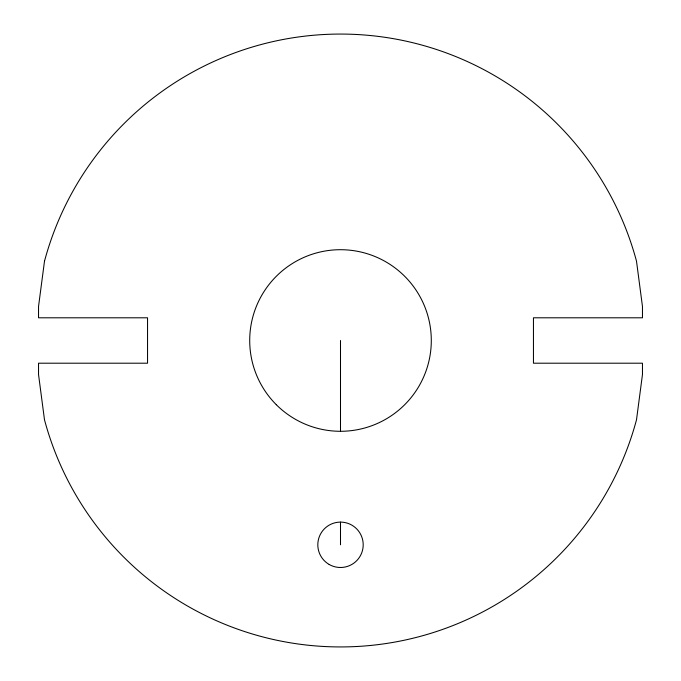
<?xml version="1.0" encoding="UTF-8"?>
<svg xmlns="http://www.w3.org/2000/svg" width="681" height="681" viewBox="0 0 681 681"><rect width="100%" height="100%" fill="white"/><g stroke="black" fill="none" stroke-linecap="round" stroke-linejoin="round"><path stroke-width="1.02" d="M340.5 340.5L340.5 431.303M340.5 522.097L340.5 544.8M44.495 261.189L38.536 306.45L38.536 317.797L147.547 317.797L147.547 363.203L38.536 363.203L38.536 374.55L44.495 419.811A306.45 306.45 0 0 0 636.505 419.811L642.464 374.55L642.464 363.203L533.453 363.203L533.453 317.797L642.464 317.797L642.464 306.45L636.505 261.189A306.45 306.45 0 0 0 44.495 261.189M276.299 404.701A90.803 90.803 0 0 0 428.204 364.003A90.803 90.803 0 0 0 316.997 252.796A90.803 90.803 0 0 0 276.299 404.701M329.153 564.455A22.703 22.703 0 0 0 363.203 544.8A22.703 22.703 0 0 0 329.153 525.145A22.703 22.703 0 0 0 329.153 564.455"/></g></svg>
